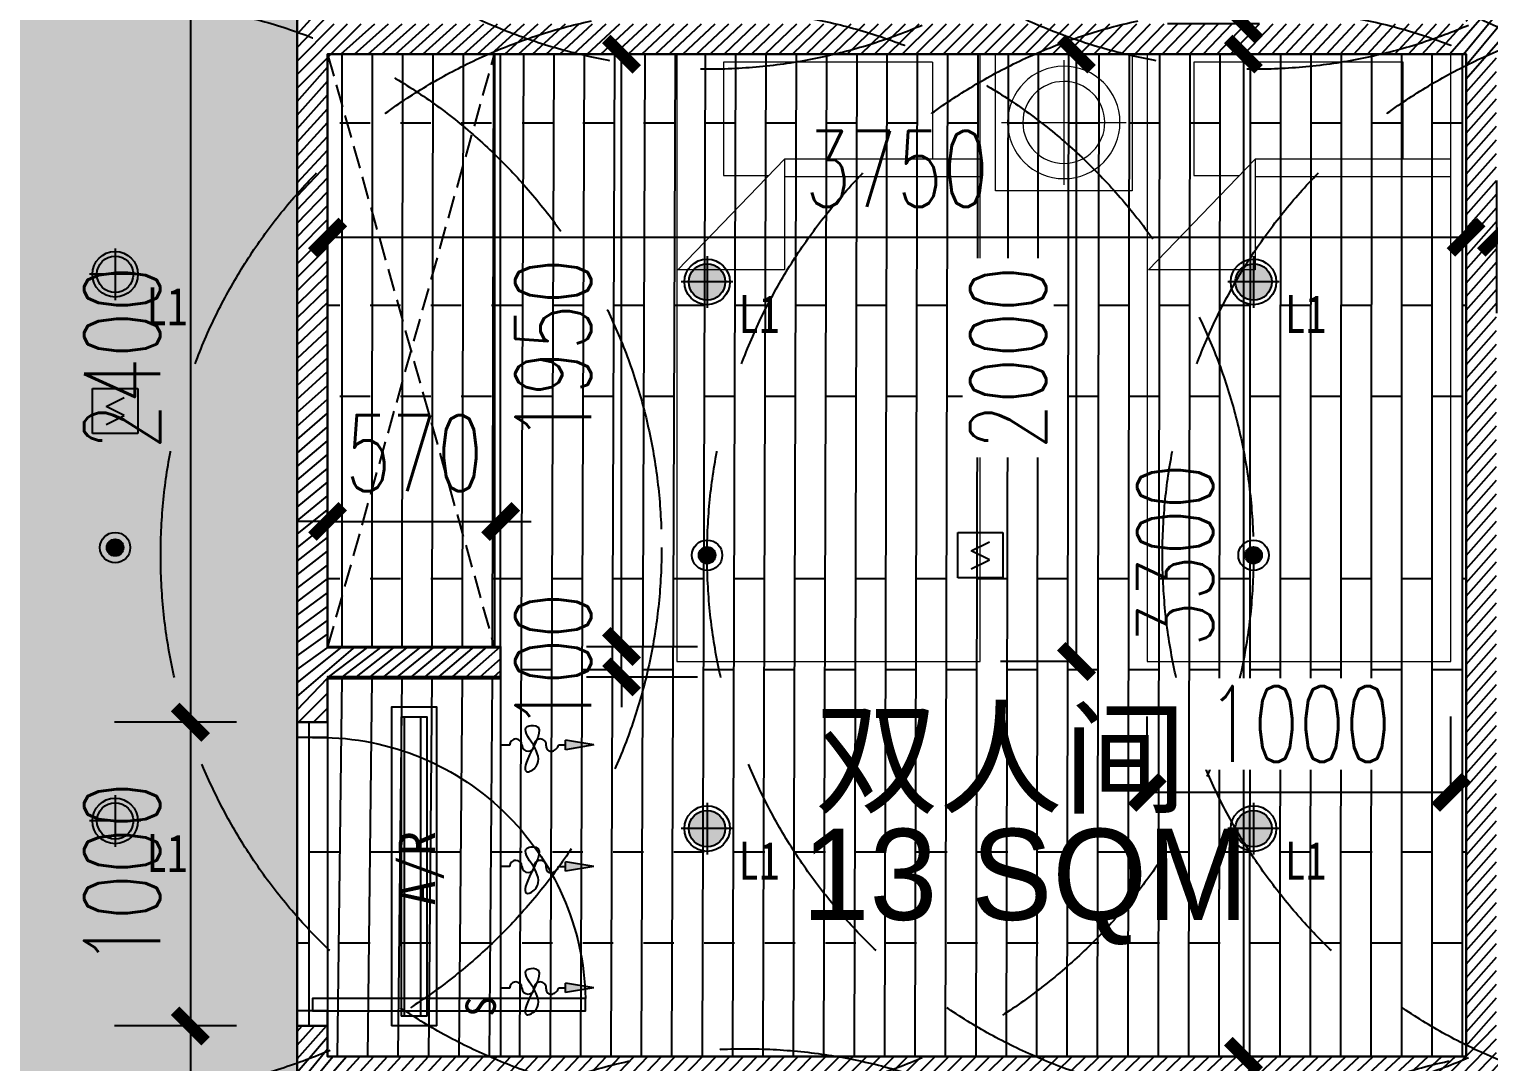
# Model space of a CAD drawing. Header units: millimetres. Extents: x -86392818 to -86307589, y 1129347621 to 1129375919.
# Drawn here: x -86334622 to -86329814, y 1129353803 to 1129357203 of the extents above; entities that cross this region are included whole.
import ezdxf
from ezdxf.enums import TextEntityAlignment as Align

# ---------------------------------------------------------------- set-up
doc = ezdxf.new("R2010")
doc.units = ezdxf.units.MM
doc.header["$LTSCALE"] = 1000
for name, pattern in [('__DASH', [0.35, 0.25, -0.1]), ('DASH', [0.35, 0.25, -0.1]), ('DASHED', [19.049999999999997, 12.7, -6.35])]:
    doc.linetypes.add(name, pattern=pattern)
doc.layers.get('Defpoints').update_dxf_attribs({"color": 250})
for name, color, linetype in [('AD-DOOR', 4, 'Continuous'), ('A—墙体-填充', 8, 'Continuous'), ('C—平顶—喷淋', 5, 'Continuous'), ('C—平顶—暖通', 47, 'Continuous'), ('C—平顶—灯具', 1, 'Continuous'), ('C—平顶—烟感 温感', 3, 'Continuous'), ('C—平顶—轮廓线', 4, 'Continuous'), ('F—地坪—hatch', 8, 'Continuous'), ('F—地坪—分格', 5, 'Continuous'), ('p—平面—文字', 40, 'Continuous'), ('P—平面—移动家具', 165, 'Continuous'), ('P—隔墙—石膏板墙（到顶）', 2, 'Continuous'), ('TEXT\u3000文字', 4, 'Continuous'), ('WALL-DIM', 3, 'Continuous'), ('家具尺寸', 165, 'Continuous')]:
    doc.layers.add(name, color=color, linetype=linetype)
doc.layers.add('家具', color=45, linetype='Continuous', lineweight=9)
doc.styles.add('_TCH_DIM_T3', font='SIMPLEX', dxfattribs={"width": 0.7058823529411765, "bigfont": 'GBCBIG'})
doc.styles.add('HZTXT', font='t.shx', dxfattribs={"bigfont": 'hztxt.shx'})
doc.styles.add('MtXpl_', font='simhei.ttf')
doc.styles.add('STO', font='')
doc.styles.add('WORD-2', font='simhei.ttf', dxfattribs={"height": 2.5})
doc.styles.add('黑体', font='simhei.ttf')
doc.styles.get('STO').set_extended_font_data('SimSun')
doc.dimstyles.new('WALL-DIM', dxfattribs={"dimtxt": 250, "dimasz": 100, "dimexe": 250, "dimexo": 300, "dimgap": 100, "dimtad": 1, "dimdec": 0, "dimzin": 0, "dimdsep": 46, "dimtxsty": '_TCH_DIM_T3', "dimblk": 'ARCHTICK', "dimcen": 0.09, "dimclrd": 1, "dimclre": 1, "dimclrt": 7, "dimazin": 2, "dimtfac": 1, "dimtdec": 0, "dimtix": 1, "dimtmove": 2, "dimatfit": 3, "dimfxl": 500, "dimfxlon": 1, "dimtolj": 1, "dimtzin": 0, "dimarcsym": 0})

# ---------------------------------------------------------------- blocks, each defined once
blk = doc.blocks.new('SYL11215022')
at = {"layer": '家具'}
for p, q in [((1050.459868043661, 2000), (50.45986804366112, 2000)), ((50.45986804366112, 2000), (50.45986804366112, 0)), ((204.3058246523142, 1973.333333969116), (204.3058246523142, 1600.000010728836)), ((893.448530882597, 1973.333333969116), (204.3058246523142, 1973.333333969116)), ((893.535710260272, 1654.400009155273), (893.535710260272, 1973.54080080986)), ((1050.459868043661, 0), (1050.459868043661, 2000)), ((1325.459868043661, 1980.047607183456), (1325.459868043661, 1569.952392816544)), ((2600.459868043661, 2000), (1600.459868043661, 2000)), ((1600.459868043661, 2000), (1600.459868043661, 0)), ((1754.305824652314, 1973.333333969116), (1754.305824652314, 1600.000010728836)), ((2443.448530882597, 1973.333333969116), (1754.305824652314, 1973.333333969116)), ((2443.535710260272, 1654.400009155273), (2443.535710260272, 1973.54080080986)), ((2600.459868043661, 0), (2600.459868043661, 2000)), ((1120.412260755897, 1775), (1530.507475331426, 1775)), ((54.56242688000202, 1289.600018978119), (405.3337720483541, 1654.400009155273)), ((1050.459868043661, 1654.400009155273), (405.3337720483541, 1654.400009155273)), ((405.3337720483541, 1654.400009155273), (405.3337720483541, 1289.600018978119)), ((1604.562426880002, 1289.600018978119), (1955.333772048354, 1654.400009155273)), ((2600.459868043661, 1654.400009155273), (1955.333772048354, 1654.400009155273)), ((1955.333772048354, 1654.400009155273), (1955.333772048354, 1289.600018978119)), ((204.3058246523142, 1600.000010728836), (353.0257644355297, 1600.000010728836)), ((405.3337720483541, 1596.800010681152), (1050.459868043661, 1596.800010681152)), ((1754.305824652314, 1600.000010728836), (1903.02576443553, 1600.000010728836)), ((1955.333772048354, 1596.800010681152), (2600.459868043661, 1596.800010681152)), ((405.3337720483541, 1289.600018978119), (54.56242688000202, 1289.600018978119)), ((1955.333772048354, 1289.600018978119), (1604.562426880002, 1289.600018978119)), ((50.45986804366112, 0), (1050.459868043661, 0)), ((1600.459868043661, 0), (2600.459868043661, 0))]:
    blk.add_line(p, q, dxfattribs=at)
blk.add_lwpolyline([(1550.459868043661, 1550), (1100.459868043661, 1550), (1100.459868043661, 2000), (1550.459868043661, 2000)], close=True, dxfattribs=at)
for radius, start in [(185.0476072919593, 270.2522354533353), (135.0476072919592, 270.3469040224289)]:
    blk.add_arc((1325.459868043661, 1775), radius, start, 270, dxfattribs=at)
blk = doc.blocks.new('SDSZDFSFDHFJGK')
at = {"color": 8}
blk.add_line((859, -49.99999999998545), (-41, -49.99999999998545), dxfattribs=at)
for points in [[(-41, 0), (-41, 900), (0, 900), (0, 0)], [(-41, 50.00000000001455), (-41, -49.99999999998545), (-91, -49.99999999998545), (-91, 50.00000000001455)], [(859, 50.00000000001455), (859, -49.99999999998545), (909, -49.99999999998545), (909, 50.00000000001455)]]:
    blk.add_lwpolyline(points, close=True)
blk.add_arc((-17.25437660326861, 22.72038917466125), 876.5488854589667, 358.5147112231557, 88.87209163520977, dxfattribs=at)
blk = doc.blocks.new('dffsdsardegew')
at = {"layer": 'C—平顶—灯具'}
h = blk.add_hatch(color=7, dxfattribs=at)
h.set_gradient(color1=(255, 255, 255), color2=(128, 128, 128), name='SPHERICAL')
edge = h.paths.add_edge_path()
edge.add_arc((0, 0), 59.99999982783518, 0, 360)
for p, q in [((0, 84.94745397567749), (0, -84.94745397567749)), ((84.94745390117168, 0), (-84.94745390117168, 0))]:
    blk.add_line(p, q, dxfattribs=at)
for radius in [74.99999978479399, 59.99999982783518]:
    blk.add_circle((0, 0), radius, dxfattribs=at)
at = {"layer": 'C—平顶—灯具', "style": '黑体', "width": 0.8}
blk.add_text('L1', height=124.9999996419401, dxfattribs=at).set_placement((171.2003185302019, -105.796276807785, 94.12059754060085), align=Align.MIDDLE_CENTER)
blk = doc.blocks.new('pen lin')
at = {"layer": 'C—平顶—喷淋'}
blk.add_hatch(color=8, dxfattribs=at).paths.add_polyline_path([(-27.5, 0, 1), (27.5, 0, 1)])
for radius in [49.99999999999999, 27.49999999999999]:
    blk.add_circle((0, 0), radius, dxfattribs=at)
at = {"layer": 'Defpoints', "color": 251, "linetype": 'DASH', "ltscale": 3}
blk.add_circle((0, 0), 1800, dxfattribs=at)
blk = doc.blocks.new('_ArchTick')
at = {"color": 44, "const_width": 0.4}
blk.add_lwpolyline([(-0.5, -0.5), (0.5, 0.5)], dxfattribs=at)
blk = doc.blocks.new('*D169')
at = {"layer": 'Defpoints', "color": 0, "transparency": 16777216}
for p in [(-86333639.30134535, 1129357320.965556), (-86334091.45726818, 1129354920.965556), (-86333639.30134542, 1129354920.965556)]:
    blk.add_point(p, dxfattribs=at)
at = {"layer": 'WALL-DIM', "color": 1, "lineweight": -2, "transparency": 16777216}
for p, q in [((-86333939.30134535, 1129357320.965556), (-86334341.45726818, 1129357320.965556)), ((-86334091.45726818, 1129357320.965556), (-86334091.45726818, 1129354920.965556)), ((-86333939.30134542, 1129354920.965556), (-86334341.45726818, 1129354920.965556))]:
    blk.add_line(p, q, dxfattribs=at)
at = {"layer": 'WALL-DIM', "color": 1, "lineweight": -2, "transparency": 16777216, "xscale": 100, "yscale": 100, "zscale": 100}
for p, rotation in [((-86334091.45726818, 1129357320.965556), 90), ((-86334091.45726818, 1129354920.965556), 270)]:
    blk.add_blockref('_ArchTick', p, dxfattribs=dict(at, rotation=rotation))
at = {"layer": 'WALL-DIM', "color": 7, "transparency": 16777216, "insert": (-86334316.45726784, 1129356120.965556), "char_height": 250, "attachment_point": 5, "rotation": 90, "style": '_TCH_DIM_T3'}
blk.add_mtext('\\A1;2400', dxfattribs=at)
blk = doc.blocks.new('*D170')
at = {"layer": 'Defpoints', "color": 0, "transparency": 16777216}
for p in [(-86333639.30134542, 1129354920.965556), (-86334091.45726821, 1129353920.965556), (-86333639.30134541, 1129353920.965556)]:
    blk.add_point(p, dxfattribs=at)
at = {"layer": 'WALL-DIM', "color": 1, "lineweight": -2, "transparency": 16777216}
for p, q in [((-86333939.30134542, 1129354920.965556), (-86334341.45726821, 1129354920.965556)), ((-86334091.45726821, 1129354920.965556), (-86334091.45726821, 1129353920.965556)), ((-86333939.30134541, 1129353920.965556), (-86334341.45726821, 1129353920.965556))]:
    blk.add_line(p, q, dxfattribs=at)
at = {"layer": 'WALL-DIM', "color": 1, "lineweight": -2, "transparency": 16777216, "xscale": 100, "yscale": 100, "zscale": 100}
for p, rotation in [((-86334091.45726821, 1129354920.965556), 90), ((-86334091.45726821, 1129353920.965556), 270)]:
    blk.add_blockref('_ArchTick', p, dxfattribs=dict(at, rotation=rotation))
at = {"layer": 'WALL-DIM', "color": 7, "transparency": 16777216, "insert": (-86334316.45726787, 1129354420.965556), "char_height": 250, "attachment_point": 5, "rotation": 90, "style": '_TCH_DIM_T3'}
blk.add_mtext('\\A1;1000', dxfattribs=at)
blk = doc.blocks.new('*D171')
at = {"layer": 'Defpoints', "color": 0, "transparency": 16777216}
for p in [(-86333639.30134541, 1129353920.965556), (-86334091.45726824, 1129351470.815869), (-86333639.30134538, 1129351470.815869)]:
    blk.add_point(p, dxfattribs=at)
at = {"layer": 'WALL-DIM', "color": 1, "lineweight": -2, "transparency": 16777216}
for p, q in [((-86333939.30134541, 1129353920.965556), (-86334341.45726824, 1129353920.965556)), ((-86334091.45726824, 1129353920.965556), (-86334091.45726824, 1129351470.815869)), ((-86333939.30134538, 1129351470.815869), (-86334341.45726824, 1129351470.815869))]:
    blk.add_line(p, q, dxfattribs=at)
at = {"layer": 'WALL-DIM', "color": 1, "lineweight": -2, "transparency": 16777216, "xscale": 100, "yscale": 100, "zscale": 100}
for p, rotation in [((-86334091.45726824, 1129353920.965556), 90), ((-86334091.45726824, 1129351470.815869), 270)]:
    blk.add_blockref('_ArchTick', p, dxfattribs=dict(at, rotation=rotation))
at = {"layer": 'WALL-DIM', "color": 7, "transparency": 16777216, "insert": (-86334316.4572679, 1129352695.890712), "char_height": 250, "attachment_point": 5, "rotation": 90, "style": '_TCH_DIM_T3'}
blk.add_mtext('\\A1;2450', dxfattribs=at)
blk = doc.blocks.new('*D179')
at = {"layer": 'Defpoints', "color": 0, "transparency": 16777216}
for p in [(-86333086.62622799, 1129355170.563719), (-86332671.14293201, 1129355170.563719), (-86333086.62622795, 1129355070.563719)]:
    blk.add_point(p, dxfattribs=at)
at = {"layer": 'WALL-DIM', "color": 1, "lineweight": -2, "transparency": 16777216}
for p, q in [((-86332671.14293201, 1129355170.563719), (-86332671.14293201, 1129355270.563719)), ((-86332786.62622799, 1129355170.563719), (-86332421.14293201, 1129355170.563719)), ((-86332671.14293201, 1129355070.563719), (-86332671.14293201, 1129355170.563719)), ((-86332786.62622795, 1129355070.563719), (-86332421.14293201, 1129355070.563719)), ((-86332671.14293201, 1129355070.563719), (-86332671.14293201, 1129354970.563719))]:
    blk.add_line(p, q, dxfattribs=at)
at = {"layer": 'WALL-DIM', "color": 1, "lineweight": -2, "transparency": 16777216, "xscale": 100, "yscale": 100, "zscale": 100}
for p, rotation in [((-86332671.14293201, 1129355170.563719), 270), ((-86332671.14293201, 1129355070.563719), 90)]:
    blk.add_blockref('_ArchTick', p, dxfattribs=dict(at, rotation=rotation))
at = {"layer": 'WALL-DIM', "color": 7, "transparency": 16777216, "insert": (-86332896.14293167, 1129355120.563719), "char_height": 250, "attachment_point": 5, "rotation": 90, "style": '_TCH_DIM_T3'}
blk.add_mtext('\\A1;100', dxfattribs=at)
blk = doc.blocks.new('*D180')
at = {"layer": 'Defpoints', "color": 0, "transparency": 16777216}
for p in [(-86332981.32865518, 1129357120.965556), (-86332671.14293198, 1129357120.965556), (-86333086.62622799, 1129355170.563719)]:
    blk.add_point(p, dxfattribs=at)
at = {"layer": 'WALL-DIM', "color": 1, "lineweight": -2, "transparency": 16777216}
for p, q in [((-86332681.32865518, 1129357120.965556), (-86332421.14293198, 1129357120.965556)), ((-86332671.14293198, 1129355170.563719), (-86332671.14293198, 1129357120.965556)), ((-86332786.62622799, 1129355170.563719), (-86332421.14293198, 1129355170.563719))]:
    blk.add_line(p, q, dxfattribs=at)
at = {"layer": 'WALL-DIM', "color": 1, "lineweight": -2, "transparency": 16777216, "xscale": 100, "yscale": 100, "zscale": 100}
for p, rotation in [((-86332671.14293198, 1129357120.965556), 90), ((-86332671.14293198, 1129355170.563719), 270)]:
    blk.add_blockref('_ArchTick', p, dxfattribs=dict(at, rotation=rotation))
at = {"layer": 'WALL-DIM', "color": 7, "transparency": 16777216, "insert": (-86332896.14293164, 1129356145.764637), "char_height": 250, "attachment_point": 5, "rotation": 90, "style": '_TCH_DIM_T3'}
blk.add_mtext('\\A1;1950', dxfattribs=at)
blk = doc.blocks.new('*D184')
at = {"layer": 'Defpoints', "color": 0, "transparency": 16777216}
for p in [(-86333069.30134532, 1129355582.289777), (-86333639.30134532, 1129355170.563719), (-86333069.30134532, 1129355170.563719)]:
    blk.add_point(p, dxfattribs=at)
at = {"layer": 'WALL-DIM', "color": 1, "lineweight": -2, "transparency": 16777216}
for p, q in [((-86333639.30134532, 1129355470.563719), (-86333639.30134532, 1129355832.289777)), ((-86333069.30134532, 1129355470.563719), (-86333069.30134532, 1129355832.289777)), ((-86333639.30134532, 1129355582.289777), (-86333739.30134532, 1129355582.289777)), ((-86333639.30134532, 1129355582.289777), (-86333069.30134532, 1129355582.289777)), ((-86333069.30134532, 1129355582.289777), (-86332969.30134532, 1129355582.289777))]:
    blk.add_line(p, q, dxfattribs=at)
at = {"layer": 'WALL-DIM', "color": 1, "lineweight": -2, "transparency": 16777216, "xscale": 100, "yscale": 100, "zscale": 100}
blk.add_blockref('_ArchTick', (-86333639.30134532, 1129355582.289777), dxfattribs=at)
at = {"layer": 'WALL-DIM', "color": 1, "lineweight": -2, "transparency": 16777216, "xscale": 100, "yscale": 100, "zscale": 100, "rotation": 180}
blk.add_blockref('_ArchTick', (-86333069.30134532, 1129355582.289777), dxfattribs=at)
at = {"layer": 'WALL-DIM', "color": 7, "transparency": 16777216, "insert": (-86333354.30134532, 1129355807.289777), "char_height": 250, "attachment_point": 5, "style": '_TCH_DIM_T3'}
blk.add_mtext('\\A1;570', dxfattribs=at)
blk = doc.blocks.new('*D197')
at = {"layer": 'Defpoints', "color": 0, "transparency": 16777216}
for p in [(-86330269.76665567, 1129360520.965557), (-86330622.32270575, 1129357220.965557), (-86330269.76665546, 1129357220.965557)]:
    blk.add_point(p, dxfattribs=at)
at = {"layer": 'WALL-DIM', "color": 1, "lineweight": -2, "transparency": 16777216}
for p, q in [((-86330569.76665567, 1129360520.965557), (-86330872.32270575, 1129360520.965557)), ((-86330622.32270575, 1129360520.965557), (-86330622.32270575, 1129357220.965557)), ((-86330569.76665546, 1129357220.965557), (-86330872.32270575, 1129357220.965557))]:
    blk.add_line(p, q, dxfattribs=at)
at = {"layer": 'WALL-DIM', "color": 1, "lineweight": -2, "transparency": 16777216, "xscale": 100, "yscale": 100, "zscale": 100}
for p, rotation in [((-86330622.32270575, 1129360520.965557), 90), ((-86330622.32270575, 1129357220.965557), 270)]:
    blk.add_blockref('_ArchTick', p, dxfattribs=dict(at, rotation=rotation))
at = {"layer": 'WALL-DIM', "color": 7, "transparency": 16777216, "insert": (-86330847.3227054, 1129358870.965557), "char_height": 250, "attachment_point": 5, "rotation": 90, "style": '_TCH_DIM_T3'}
blk.add_mtext('\\A1;3300', dxfattribs=at)
blk = doc.blocks.new('*D198')
at = {"layer": 'Defpoints', "color": 0, "transparency": 16777216}
for p in [(-86330109.51909529, 1129357120.965557), (-86330622.3227058, 1129353820.965556), (-86330109.51909529, 1129353820.965556)]:
    blk.add_point(p, dxfattribs=at)
at = {"layer": 'WALL-DIM', "color": 1, "lineweight": -2, "transparency": 16777216}
for p, q in [((-86330409.51909529, 1129357120.965557), (-86330872.3227058, 1129357120.965557)), ((-86330622.3227058, 1129357120.965557), (-86330622.3227058, 1129353820.965556)), ((-86330409.51909529, 1129353820.965556), (-86330872.3227058, 1129353820.965556))]:
    blk.add_line(p, q, dxfattribs=at)
at = {"layer": 'WALL-DIM', "color": 1, "lineweight": -2, "transparency": 16777216, "xscale": 100, "yscale": 100, "zscale": 100}
for p, rotation in [((-86330622.3227058, 1129357120.965557), 90), ((-86330622.3227058, 1129353820.965556), 270)]:
    blk.add_blockref('_ArchTick', p, dxfattribs=dict(at, rotation=rotation))
at = {"layer": 'WALL-DIM', "color": 7, "transparency": 16777216, "insert": (-86330847.32270546, 1129355470.965556), "char_height": 250, "attachment_point": 5, "rotation": 90, "style": '_TCH_DIM_T3'}
blk.add_mtext('\\A1;3300', dxfattribs=at)
blk = doc.blocks.new('*D200')
at = {"layer": 'Defpoints', "color": 0, "transparency": 16777216}
for p in [(-86333639.30134529, 1129357051.720628), (-86329889.25397384, 1129357051.720628), (-86329889.25397384, 1129356517.94135)]:
    blk.add_point(p, dxfattribs=at)
at = {"layer": 'WALL-DIM', "color": 1, "lineweight": -2, "transparency": 16777216}
for p, q in [((-86333639.30134529, 1129356751.720628), (-86333639.30134529, 1129356267.94135)), ((-86329889.25397384, 1129356751.720628), (-86329889.25397384, 1129356267.94135)), ((-86333639.30134529, 1129356517.94135), (-86329889.25397384, 1129356517.94135))]:
    blk.add_line(p, q, dxfattribs=at)
at = {"layer": 'WALL-DIM', "color": 1, "lineweight": -2, "transparency": 16777216, "xscale": 100, "yscale": 100, "zscale": 100, "rotation": 180}
blk.add_blockref('_ArchTick', (-86333639.30134529, 1129356517.94135), dxfattribs=at)
at = {"layer": 'WALL-DIM', "color": 1, "lineweight": -2, "transparency": 16777216, "xscale": 100, "yscale": 100, "zscale": 100}
blk.add_blockref('_ArchTick', (-86329889.25397384, 1129356517.94135), dxfattribs=at)
at = {"layer": 'WALL-DIM', "color": 7, "transparency": 16777216, "insert": (-86331764.27765957, 1129356742.94135), "char_height": 250, "attachment_point": 5, "style": '_TCH_DIM_T3'}
blk.add_mtext('\\A1;3750', dxfattribs=at)
blk = doc.blocks.new('*D207')
at = {"layer": 'Defpoints', "color": 0, "transparency": 16777216}
for p in [(-86329789.25397384, 1129357004.336864), (-86326039.20660233, 1129357004.336864), (-86326039.20660233, 1129356517.94135)]:
    blk.add_point(p, dxfattribs=at)
at = {"layer": 'WALL-DIM', "color": 1, "lineweight": -2, "transparency": 16777216}
for p, q in [((-86329789.25397384, 1129356704.336864), (-86329789.25397384, 1129356267.94135)), ((-86326039.20660233, 1129356704.336864), (-86326039.20660233, 1129356267.94135)), ((-86329789.25397384, 1129356517.94135), (-86326039.20660233, 1129356517.94135))]:
    blk.add_line(p, q, dxfattribs=at)
at = {"layer": 'WALL-DIM', "color": 1, "lineweight": -2, "transparency": 16777216, "xscale": 100, "yscale": 100, "zscale": 100, "rotation": 180}
blk.add_blockref('_ArchTick', (-86329789.25397384, 1129356517.94135), dxfattribs=at)
at = {"layer": 'WALL-DIM', "color": 1, "lineweight": -2, "transparency": 16777216, "xscale": 100, "yscale": 100, "zscale": 100}
blk.add_blockref('_ArchTick', (-86326039.20660233, 1129356517.94135), dxfattribs=at)
at = {"layer": 'WALL-DIM', "color": 7, "transparency": 16777216, "insert": (-86327914.23028809, 1129356742.94135), "char_height": 250, "attachment_point": 5, "style": '_TCH_DIM_T3'}
blk.add_mtext('\\A1;3750', dxfattribs=at)
blk = doc.blocks.new('smoker')
for p, q in [((-144.0000000984874, -144.0000000975269), (-144.0000000984874, 144.0000000975269)), ((-144.0000000984874, 144.0000000975269), (144.0000000981381, 144.0000000975269)), ((144.0000000981381, 144.0000000975269), (144.0000000981381, -144.0000000975269)), ((-57.60000004037283, 28.80000001835288), (57.60000004037283, 86.40000006099581)), ((57.60000004037283, -28.80000001835288), (-57.60000004037283, 28.80000001835288)), ((-57.60000004037283, -86.40000006099581), (57.60000004037283, -28.80000001835288)), ((144.0000000981381, -144.0000000975269), (-144.0000000984874, -144.0000000975269))]:
    blk.add_line(p, q)
blk = doc.blocks.new('A$C17F63F54')
at = {"layer": 'C—平顶—暖通'}
blk.add_hatch(color=256, dxfattribs=at).paths.add_polyline_path([(-0.2596390900653205, 128.0441900849401), (-6.633894742175471, 89.06014079574379), (6.278446664589865, 89.0518114004517)])
for p, q in [((-0.2596390900798724, 128.044190084911), (-6.633894742095436, 89.0601407958311, 304.2596566384486)), ((-0.2596390900798724, 128.0441900847945), (6.278446664575313, 89.0518114004517, 304.5291036382209)), ((6.278446664458897, 89.05181140033528, 304.5291036382191), (-6.633894742182747, 89.06014079574379, 304.2596566384432)), ((-0.1755918459457462, 86.5952645567013), (-0.1805815091574914, 89.0559779413743)), ((-0.1612779507486266, 79.53619223384885), (-0.1755918459457462, 86.5952645567013)), ((-0.02530511620716425, 12.47952726966469), (-7.275957614183426e-12, 0))]:
    blk.add_line(p, q, dxfattribs=at)
for centre, major_axis, ratio, start_param, end_param in [((-0.1936202255965327, 54.38977389701176), (5.856204199849822, 5.88000206145645), 0.9999999999967406, 0.6339838656442424, 2.35619449019425), ((-4.326824604977446, 66.95456925107283), (-9.390456606674936, 9.352451044021558), 0.9999999999928292, 4.712388980353386, 5.176036589349728), ((2.017945406601939, 69.08379723731196), (-4.648549790141436, 4.629735928611958), 0.9999999999997758, 2.20478019244536, 4.248741371395992), ((-4.326824604569993, 66.95456925098551), (-9.390456606399347, 9.352451043747072), 0.999999999999482, 4.248741371376741, 4.712388980377646), ((-0.1102881379702012, 54.38994287222158), (-5.939046229121175, 5.915009400773366), 0.9999999999993869, 0.7853981634135043, 2.356194490209538), ((-0.07629492933483562, 37.62577663132106), (-5.939046229128526, 5.915009400780688), 0.9999999999969119, 3.926990816973035, 5.497787143763095), ((-0.04230172053939896, 20.86161038989667), (-5.939046229227773, 5.915009400879527), 0.9999999999984901, -0.7853981633982032, 0.7853981633964535), ((-0.04230172065581428, 20.8616103901295), (-5.939046229121175, 5.915009400773366), 0.9999999999993869, 0.7853981634135043, 2.356194490209538), ((-0.07629492933483562, 37.62577663094271), (5.915009400780688, 5.939046229128526), 0.9999999999969119, 3.926990817006285, 5.497787143796343)]:
    blk.add_ellipse(centre, major_axis=major_axis, ratio=ratio, start_param=start_param, end_param=end_param, dxfattribs=at)
blk.add_spline([(-0.196613282438193, 45.02082850955776, 8.114779437599282), (29.25720798734255, 48.68284663185477, -81.53406640920548), (13.41335598957812, 39.69659893005155, 8.07266106468478), (-26.6037407601325, 48.11037714872509, 8.07266106468478), (-25.43068081071397, 36.40358729084255, 8.07266106468478), (-0.196613282438193, 45.02082850955776, 8.114779437599282)], degree=3, dxfattribs=at)
blk = doc.blocks.new('fdfdsfdshrtfew')
at = {"layer": 'C—平顶—暖通', "xscale": 2.4, "yscale": 2.4, "zscale": 2.4, "rotation": 270}
for p in [(0, 800), (0, 400), (0, 0)]:
    blk.add_blockref('A$C17F63F54', p, dxfattribs=at)
at = {"layer": 'C—平顶—暖通', "style": 'STO'}
blk.add_text('S', height=100, rotation=90, dxfattribs=at).set_placement((-15.85923075675964, -94.37552370131016, -1116.165065676689))
blk = doc.blocks.new('*U307')
at = {"linetype": 'DASHED', "ltscale": 5}
h = blk.add_hatch(dxfattribs=at)
h.set_pattern_fill('ANSI31', color=250, scale=8, angle=315, style=0)
h.set_pattern_definition([(0, (408.4614638931748, 1.935061369293013e-11), (8.9e-15, 25.4), [])])
h.paths.add_polyline_path([(16.12207963719263, 58.87791939108989), (16.12207963722176, 16.12207963752008), (508.6769951292886, 16.12207963753943), (508.6769951292595, 58.87791939110924)])
blk.add_line((-2.91038e-11, 74.9999990286099), (0, 0))
at = {"color": 251}
blk.add_line((16.12207963719265, 58.87791939108989), (16.12207963722176, 16.12207963752007), dxfattribs=at)
blk.add_lwpolyline([(-2.91038e-11, 74.9999990286099), (524.7990747669469, 74.99999902862926), (524.799074766976, 1.935061369293013e-11), (0, 0)])
blk.add_lwpolyline([(-2.91038e-11, 74.9999990286099), (524.7990747669469, 74.99999902862926), (524.799074766976, 1.935061369293013e-11), (0, 0)])
blk.add_lwpolyline([(16.12207963719265, 58.87791939108989), (508.6769951292595, 58.87791939110924), (508.6769951292886, 16.12207963753942), (16.12207963722176, 16.12207963752007)], dxfattribs=at)
blk.add_lwpolyline([(16.12207963719265, 58.87791939108989), (508.6769951292595, 58.87791939110924), (508.6769951292886, 16.12207963753942), (16.12207963722176, 16.12207963752007)], dxfattribs=at)
at = {"style": 'WORD-2'}
blk.add_attdef('A/S_001', (591.0874119215388, 55.90921457137409), '', height=40, dxfattribs=at)
blk = doc.blocks.new('*D355')
at = {"layer": 'Defpoints', "color": 0, "transparency": 16777216}
for p in [(-86330939.25397386, 1129354690.282074), (-86330939.25397386, 1129353997.3796), (-86329939.25397386, 1129353997.3796)]:
    blk.add_point(p, dxfattribs=at)
at = {"layer": '家具尺寸', "color": 1, "lineweight": -2, "transparency": 16777216}
for p, q in [((-86330939.25397386, 1129354685.282074), (-86330939.25397386, 1129354940.282074)), ((-86329939.25397386, 1129354685.282074), (-86329939.25397386, 1129354940.282074)), ((-86329939.25397386, 1129354690.282074), (-86330939.25397386, 1129354690.282074))]:
    blk.add_line(p, q, dxfattribs=at)
at = {"layer": '家具尺寸', "color": 1, "lineweight": -2, "transparency": 16777216, "xscale": 100, "yscale": 100, "zscale": 100, "rotation": 180}
blk.add_blockref('_ArchTick', (-86330939.25397386, 1129354690.282074), dxfattribs=at)
at = {"layer": '家具尺寸', "color": 1, "lineweight": -2, "transparency": 16777216, "xscale": 100, "yscale": 100, "zscale": 100}
blk.add_blockref('_ArchTick', (-86329939.25397386, 1129354690.282074), dxfattribs=at)
at = {"layer": '家具尺寸', "color": 7, "transparency": 16777216, "insert": (-86330439.25397386, 1129354915.282074), "char_height": 250, "attachment_point": 5, "style": '_TCH_DIM_T3', "bg_fill": 3, "box_fill_scale": 1.1, "bg_fill_color": 256, "bg_fill_true_color": 13158600, "bg_fill_transparency": 0}
blk.add_mtext('\\A1;1000', dxfattribs=at)
blk = doc.blocks.new('*D358')
at = {"layer": 'Defpoints', "color": 0, "transparency": 16777216}
for p in [(-86331172.52998893, 1129357120.965557), (-86330681.57929747, 1129357120.965557), (-86330681.57929747, 1129355120.965557)]:
    blk.add_point(p, dxfattribs=at)
at = {"layer": '家具尺寸', "color": 1, "lineweight": -2, "transparency": 16777216}
for p, q in [((-86331167.52998893, 1129357120.965557), (-86331422.52998893, 1129357120.965557)), ((-86331172.52998893, 1129355120.965557), (-86331172.52998893, 1129357120.965557)), ((-86331167.52998893, 1129355120.965557), (-86331422.52998893, 1129355120.965557))]:
    blk.add_line(p, q, dxfattribs=at)
at = {"layer": '家具尺寸', "color": 1, "lineweight": -2, "transparency": 16777216, "xscale": 100, "yscale": 100, "zscale": 100}
for p, rotation in [((-86331172.52998893, 1129357120.965557), 90), ((-86331172.52998893, 1129355120.965557), 270)]:
    blk.add_blockref('_ArchTick', p, dxfattribs=dict(at, rotation=rotation))
at = {"layer": '家具尺寸', "color": 7, "transparency": 16777216, "insert": (-86331397.52998859, 1129356120.965556), "char_height": 250, "attachment_point": 5, "rotation": 90, "style": '_TCH_DIM_T3', "bg_fill": 3, "box_fill_scale": 1.1, "bg_fill_color": 256, "bg_fill_true_color": 13158600, "bg_fill_transparency": 0}
blk.add_mtext('\\A1;2000', dxfattribs=at)

msp = doc.modelspace()

# ---------------------------------------------------------------- hatches: boundary and pattern name
at = {"layer": 'A—墙体-填充'}
h = msp.add_hatch(dxfattribs=at)
h.set_pattern_fill('ANSI31', color=8, scale=10, style=0)
h.set_pattern_definition([(45, (0, 0), (-22.45064030267288, 22.45064030267288), [])])
h.paths.add_polyline_path([(-86325939.20660233, 1129357320.965556), (-86326039.20660233, 1129357320.965556), (-86326039.20660238, 1129357220.965556), (-86329789.25397384, 1129357220.965556), (-86329789.25397384, 1129360520.965556), (-86328589.20660238, 1129360520.965556), (-86328589.20660238, 1129360620.965556), (-86333739.30134529, 1129360620.965557), (-86333739.30134529, 1129358320.965556), (-86333639.3013453, 1129358320.965556), (-86333639.3013453, 1129358470.563719), (-86333069.30134529, 1129358470.563719), (-86333069.30134529, 1129358570.563719), (-86333639.3013453, 1129358570.563719), (-86333639.30134529, 1129360520.965556), (-86329889.25397384, 1129360520.965556), (-86329889.25397384, 1129357220.965556), (-86333639.30134532, 1129357220.965556), (-86333639.30134532, 1129357320.965556), (-86333739.3013453, 1129357320.965556), (-86333739.30134535, 1129354920.965556), (-86333639.3013454, 1129354920.965556), (-86333639.30134535, 1129355070.563719), (-86333069.30134535, 1129355070.563719), (-86333069.30134535, 1129355170.563719), (-86333639.30134535, 1129355170.563719), (-86333639.30134532, 1129357120.965556), (-86329889.25397384, 1129357120.965556), (-86329889.25397384, 1129353820.965556), (-86333639.30134532, 1129353820.965556), (-86333639.30134538, 1129353920.965556), (-86333739.30134535, 1129353920.965556), (-86333739.3013453, 1129351470.815869), (-86333639.30134535, 1129351470.815869), (-86333639.30134535, 1129351670.563719), (-86333069.30134532, 1129351670.563719), (-86333069.30134532, 1129351770.563719), (-86333639.30134532, 1129351770.563719), (-86333639.30134533, 1129353720.965556), (-86326039.20660238, 1129353720.965556), (-86326039.20660238, 1129350370.965556), (-86325939.20660238, 1129350370.965556), (-86325939.20660232, 1129353920.965556), (-86326039.20660232, 1129353920.965556), (-86326039.20660238, 1129353820.965556), (-86329789.25397384, 1129353820.965556), (-86329789.25397384, 1129357120.965556), (-86326039.20660233, 1129357120.965556), (-86326039.20660238, 1129355170.563719), (-86326609.20660236, 1129355170.563719), (-86326609.20660236, 1129355070.563719), (-86326039.20660238, 1129355070.563719), (-86326039.20660238, 1129354920.965556), (-86325939.20660238, 1129354920.965556)])
at = {"layer": 'F—地坪—hatch'}
h = msp.add_hatch(dxfattribs=at)
h.set_pattern_fill('AR-SAND', color=251, scale=5)
h.set_pattern_definition([(37.50000000000001, (0, 0), (-8.000156479920228, 244.7066186646712), [0, -193.04, 0, -215.9, 0, -206.375]), (7.499999999999999, (0, 0), (224.7616415690013, 358.4125502841771), [0, -104.14, 0, -173.99, 0, -66.67500000000001]), (327.5, (-156.21, 0), (395.496185120729, 0.718592339272881), [0, -63.5, 0, -228.6, 0, -298.45]), (317.5, (-156.21, 0), (381.7782262361486, 111.4646616286082), [0, -31.75, 0, -149.86, 0, -171.45])])
h.paths.add_polyline_path([(-86333739.3013453, 1129360620.965556), (-86334939.30134507, 1129360620.965556), (-86334939.30134507, 1129350370.965554), (-86333739.30134532, 1129350370.965556)])
h = msp.add_hatch(dxfattribs=at)
h.set_pattern_fill('A-木地板', color=251, scale=0.9999999948342944, angle=-90.00000000688259)
h.set_pattern_definition([(269.9999999931174, (0, 0), (99.99999948342943, -1.201236269209245e-08), []), (359.9999999931174, (0, 0), (1.081113193379377e-07, 899.9999953508649), [99.99999948342943, -99.99999948342943]), (359.9999999931174, (-99.99999944739234, 299.9999984623007), (1.081113193379377e-07, 899.9999953508649), [99.99999948342943, -99.99999948342943])])
h.paths.add_polyline_path([(-86329889.25397384, 1129357120.965556), (-86333639.30134532, 1129357120.965556), (-86333639.30134535, 1129355165.563719), (-86333069.30134535, 1129355165.563719), (-86333069.30134535, 1129355065.563719), (-86333639.30134535, 1129355065.563719), (-86333639.3013454, 1129354920.965556), (-86333739.30134535, 1129354920.965556), (-86333739.30134535, 1129353920.965556), (-86333639.30134538, 1129353920.965556), (-86333639.30134532, 1129353820.965554), (-86329889.25397384, 1129353820.965556)])

# ---------------------------------------------------------------- linework, layer by layer
at = {"layer": 'C—平顶—轮廓线'}
for p, q in [((-86333069.30134535, 1129355170.563719), (-86333069.30134535, 1129357120.965556)), ((-86333069.30134535, 1129355070.563719), (-86333069.30134535, 1129353820.965556))]:
    msp.add_line(p, q, dxfattribs=at)
msp.add_lwpolyline([(-86333739.30134535, 1129354920.965556), (-86333639.30134538, 1129354920.965556), (-86333639.30134538, 1129353920.965556), (-86333739.30134535, 1129353920.965556)], close=True, dxfattribs=at)
at = {"layer": 'F—地坪—分格'}
msp.add_lwpolyline([(-86334939.30134507, 1129360620.965556), (-86333739.3013453, 1129360620.965556), (-86333739.30134532, 1129350370.965556), (-86334939.30134507, 1129350370.965554)], close=True, dxfattribs=at)
msp.add_lwpolyline([(-86333739.30134535, 1129353920.965556), (-86333739.30134535, 1129354920.965556), (-86333639.3013454, 1129354920.965556), (-86333639.30134535, 1129355065.563719), (-86333069.30134535, 1129355065.563719), (-86333069.30134535, 1129355165.563719), (-86333639.30134535, 1129355165.563719), (-86333639.30134532, 1129357120.965556), (-86329889.25397384, 1129357120.965556), (-86329889.25397384, 1129353820.965556), (-86333639.30134532, 1129353820.965554), (-86333639.30134538, 1129353920.965556), (-86333739.30134535, 1129353920.965556)], dxfattribs=at)
at = {"layer": 'P—平面—移动家具', "color": 8, "linetype": '__DASH', "ltscale": 0.3}
for p, q in [((-86333639.30134535, 1129357120.965556), (-86333089.30134535, 1129355165.563719)), ((-86333639.30134535, 1129355165.563719), (-86333089.30134535, 1129357120.965556))]:
    msp.add_line(p, q, dxfattribs=at)
at = {"layer": 'P—平面—移动家具'}
msp.add_lwpolyline([(-86333639.30134535, 1129357120.965556), (-86333089.30134535, 1129357120.965556), (-86333089.30134535, 1129355165.563719), (-86333639.30134535, 1129355165.563719)], close=True, dxfattribs=at)
at = {"layer": 'P—隔墙—石膏板墙（到顶）'}
msp.add_lwpolyline([(-86326039.20660238, 1129350370.965556), (-86326039.20660238, 1129353720.965556), (-86333639.30134533, 1129353720.965556), (-86333639.30134532, 1129351770.563719), (-86333069.30134532, 1129351770.563719), (-86333069.30134532, 1129351670.563719), (-86333639.30134535, 1129351670.563719), (-86333639.30134535, 1129351470.815869), (-86333739.3013453, 1129351470.815869), (-86333739.30134535, 1129353920.965556), (-86333639.30134538, 1129353920.965556), (-86333639.30134532, 1129353820.965556), (-86329889.25397384, 1129353820.965556), (-86329889.25397384, 1129357120.965556), (-86333639.30134532, 1129357120.965556), (-86333639.30134535, 1129355170.563719), (-86333069.30134535, 1129355170.563719), (-86333069.30134535, 1129355070.563719), (-86333639.30134535, 1129355070.563719), (-86333639.3013454, 1129354920.965556), (-86333739.30134535, 1129354920.965556), (-86333739.3013453, 1129357320.965556)], dxfattribs=at)

# ---------------------------------------------------------------- block references
at = {"layer": 'AD-DOOR', "xscale": -1, "rotation": 270}
msp.add_blockref('SDSZDFSFDHFJGK', (-86333689.30134536, 1129354011.965556), dxfattribs=at)
at = {"layer": 'C—平顶—喷淋'}
for p in [(-86332389.27765961, 1129358870.965556), (-86330589.27765961, 1129358870.965556), (-86329089.23028812, 1129358870.965556), (-86334339.30134524, 1129355495.965556), (-86332389.2776596, 1129355470.965556), (-86330589.2776596, 1129355470.965556), (-86329089.23028815, 1129355470.965556), (-86332264.25397387, 1129352045.965556), (-86329564.25397387, 1129352045.965556)]:
    msp.add_blockref('pen lin', p, dxfattribs=at)
at = {"layer": 'C—平顶—暖通', "color": 251}
ref = msp.add_blockref('*U307', (-86333429.30134529, 1129353920.965556), dxfattribs=dict(at, xscale=-2.000000025903251, yscale=2.000000025903251, zscale=2.000000025903251, rotation=270))
ref.add_attrib('A/S_001', 'A/R', (-86333285.1665598, 1129354318.011827), dxfattribs={"layer": '0', "height": 120.0000015541952, "rotation": 90, "style": 'WORD-2'})
msp.add_blockref('fdfdsfdshrtfew', (-86333069.30134535, 1129354045.764637), dxfattribs=at)
at = {"layer": 'C—平顶—灯具'}
for p in [(-86334339.30134524, 1129356395.965556), (-86332389.2776596, 1129356370.965556), (-86330589.2776596, 1129356370.965556), (-86334339.30134524, 1129354595.965556), (-86332389.2776596, 1129354570.965556), (-86330589.2776596, 1129354570.965556)]:
    msp.add_blockref('dffsdsardegew', p, dxfattribs=at)
at = {"layer": 'C—平顶—烟感 温感', "xscale": 0.5172413793103449, "yscale": 0.5172413793103449, "zscale": 0.5172413793103449}
for p in [(-86334339.30134524, 1129355945.965556), (-86331489.27765961, 1129355470.965556)]:
    msp.add_blockref('smoker', p, dxfattribs=at)
at = {"layer": 'P—平面—移动家具'}
msp.add_blockref('SYL11215022', (-86332539.7138419, 1129355120.965556), dxfattribs=at)

# ---------------------------------------------------------------- texts
at = {"layer": 'p—平面—文字', "style": 'MtXpl_'}
msp.add_text('双人间', height=300, dxfattribs=at).set_placement((-86332035.06204315, 1129354652.703121, -0.5971693502583676))
at = {"layer": 'TEXT\u3000文字', "color": 24, "ltscale": 20, "style": 'HZTXT'}
msp.add_text('13 SQM', height=300, dxfattribs=at).set_placement((-86332077.2392119, 1129354270.202936))

# ---------------------------------------------------------------- dimensions: what is measured, and where the dimension line sits
at = {"layer": 'WALL-DIM'}
for base, p1, p2, picture, middle in [((-86330622.32270575, 1129357220.965557), (-86330269.76665564, 1129360520.965556), (-86330269.76665543, 1129357220.965556), '*D197', (-86330847.3227054, 1129358870.965557)), ((-86334091.45726818, 1129354920.965556), (-86333639.30134532, 1129357320.965556), (-86333639.3013454, 1129354920.965556), '*D169', (-86334316.45726784, 1129356120.965556)), ((-86332671.14293198, 1129357120.965556), (-86333086.62622796, 1129355170.563719), (-86332981.32865515, 1129357120.965556), '*D180', (-86332896.14293164, 1129356145.764637)), ((-86330622.3227058, 1129353820.965556), (-86330109.51909526, 1129357120.965556), (-86330109.51909526, 1129353820.965556), '*D198', (-86330847.32270546, 1129355470.965556)), ((-86332671.14293201, 1129355170.563719), (-86333086.62622792, 1129355070.563719), (-86333086.62622796, 1129355170.563719), '*D179', (-86332896.14293167, 1129355120.563719)), ((-86334091.45726821, 1129353920.965556), (-86333639.3013454, 1129354920.965556), (-86333639.30134538, 1129353920.965556), '*D170', (-86334316.45726787, 1129354420.965556)), ((-86334091.45726824, 1129351470.815869), (-86333639.30134538, 1129353920.965556), (-86333639.30134535, 1129351470.815869), '*D171', (-86334316.4572679, 1129352695.890712))]:
    dim = msp.add_linear_dim(base=base, p1=p1, p2=p2, angle=90, dimstyle='WALL-DIM', dxfattribs=at)
    dim.commit()
    dim.dimension.update_dxf_attribs({"geometry": picture, "text_midpoint": middle})
for base, p1, p2, picture, middle in [((-86329889.25397384, 1129356517.94135), (-86333639.30134529, 1129357051.720628), (-86329889.25397384, 1129357051.720628), '*D200', (-86331764.27765957, 1129356742.94135)), ((-86326039.20660233, 1129356517.94135), (-86329789.25397384, 1129357004.336864), (-86326039.20660233, 1129357004.336864), '*D207', (-86327914.23028809, 1129356742.94135)), ((-86333069.30134532, 1129355582.289777), (-86333639.30134532, 1129355170.563719), (-86333069.30134532, 1129355170.563719), '*D184', (-86333354.30134532, 1129355807.289777))]:
    dim = msp.add_linear_dim(base=base, p1=p1, p2=p2, dimstyle='WALL-DIM', dxfattribs=at)
    dim.commit()
    dim.dimension.update_dxf_attribs({"geometry": picture, "text_midpoint": middle})

# ---------------------------------------------------------------- next in the draw order: dimensions: what is measured, and where the dimension line sits
at = {"layer": '家具尺寸'}
dim = msp.add_linear_dim(base=(-86330939.25397386, 1129354690.282074), p1=(-86329939.25397386, 1129353997.3796), p2=(-86330939.25397386, 1129353997.3796), angle=180, dimstyle='WALL-DIM', override={"dimfxl": 5, "dimtfill": 1, "dimarcsym": 1}, dxfattribs=at)
dim.commit()
dim.dimension.update_dxf_attribs({"geometry": '*D355', "text_midpoint": (-86330439.25397386, 1129354915.282074)})

# ---------------------------------------------------------------- next in the draw order: dimensions: what is measured, and where the dimension line sits
dim = msp.add_linear_dim(base=(-86331172.52998893, 1129357120.965557), p1=(-86330681.57929744, 1129355120.965556), p2=(-86330681.57929744, 1129357120.965556), angle=90, dimstyle='WALL-DIM', override={"dimfxl": 5, "dimtfill": 1, "dimarcsym": 1}, dxfattribs=at)
dim.commit()
dim.dimension.update_dxf_attribs({"geometry": '*D358', "text_midpoint": (-86331397.52998859, 1129356120.965556)})

doc.saveas('drawing.dxf')
